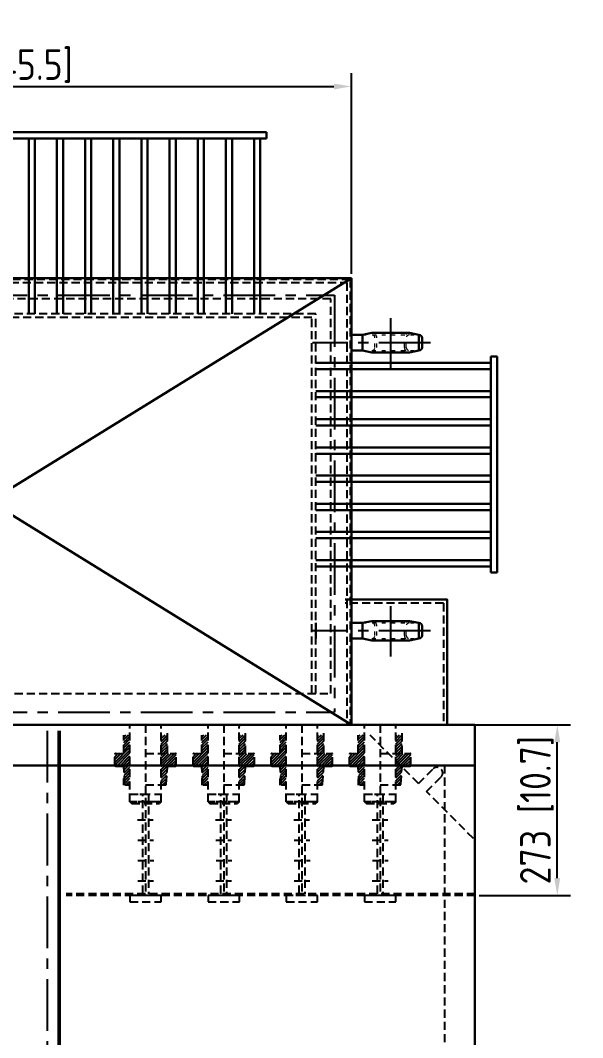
# Model space of a CAD drawing. Header units: millimetres. Extents: x 261789 to 272313, y -191856 to -185409.
# Drawn here: x 264211 to 265109, y -189963 to -188339 of the extents above; entities that cross this region are included whole.
import ezdxf

# ---------------------------------------------------------------- set-up
doc = ezdxf.new("R2010")
doc.units = ezdxf.units.MM
doc.header["$LTSCALE"] = 13
for name, pattern in [('ACAD_ISO03W100', [1.18, 0.47, -0.71]), ('CENTER', [50.8, 31.75, -6.35, 6.35, -6.35]), ('CENTERX2', [101.6, 63.5, -12.7, 12.7, -12.7]), ('DASHED', [0.75, 0.5, -0.25])]:
    doc.linetypes.add(name, pattern=pattern)
doc.layers.get('0').update_dxf_attribs({"color": 1, "linetype": 'CENTER'})
for name, color, linetype in [('1', 4, 'Continuous'), ('4虚线层', 6, 'DASHED'), ('粗实线', 4, 'Continuous')]:
    doc.layers.add(name, color=color, linetype=linetype)
doc.layers.add('2细实线', color=3, linetype='Continuous', lineweight=20)
doc.layers.add('标注、文本', color=3, linetype='Continuous', lineweight=25)
doc.styles.get("Standard").update_dxf_attribs({"font": 'gbenor.shx', "bigfont": 'gbcbig.shx'})
doc.dimstyles.new('英寸 1-10', dxfattribs={"dimscale": 14, "dimtxt": 3.5, "dimasz": 2, "dimexe": 1.5, "dimexo": 0.5, "dimgap": 0.5, "dimtad": 1, "dimtoh": 1, "dimdec": 1, "dimdsep": 46, "dimtxsty": 'Standard', "dimcen": 2.5, "dimclrd": 3, "dimclre": 3, "dimclrt": 3, "dimadec": 0, "dimazin": 2, "dimtfac": 1, "dimtdec": 1, "dimtmove": 0, "dimatfit": 2, "dimfxl": 1, "dimarcsym": 0})
pattern_1 = [(225, (264695.1273, -189163.5944), (2.245064, -2.245064), [])]
pattern_2 = [(225, (264819.8773, -189163.5944), (2.245064, -2.245064), [])]
pattern_3 = [(225, (264944.8773, -189163.5944), (2.245064, -2.245064), [])]
pattern_4 = [(225, (265069.8773, -189163.5944), (2.245064, -2.245064), [])]

# ---------------------------------------------------------------- blocks, each defined once
blk = doc.blocks.new('A$C4E8F2EEA')
at = {"layer": '1', "color": 1, "linetype": 'CENTERX2', "lineweight": -3, "ltscale": 0.1}
blk.add_line((20, 625), (20, -10), dxfattribs=at)
at = {"layer": '粗实线', "lineweight": 30}
for p, q in [((38, 625), (38, -3)), ((40, 625), (40, -3)), ((0, -8), (33, -8)), ((0, -8), (0, -10)), ((0, -10), (33, -10))]:
    blk.add_line(p, q, dxfattribs=at)
for radius in [7, 5]:
    blk.add_arc((33, -3), radius, 270, 0, dxfattribs=at)
blk = doc.blocks.new('*D65')
at = {"layer": '2细实线', "color": 3, "linetype": 'ByBlock', "lineweight": -2}
for p, q in [((264859.1, -189463.5), (265089.8, -189463.5)), ((265068.8, -189708.5), (265068.8, -189491.5)), ((264944.1, -189736.5), (265089.8, -189736.5))]:
    blk.add_line(p, q, dxfattribs=at)
at = {"layer": '2细实线', "color": 3, "linetype": 'ByBlock'}
for points in [[(265064.1, -189491.5), (265073.4, -189491.5), (265068.8, -189463.5)], [(265064.1, -189708.5), (265073.4, -189708.5), (265068.8, -189736.5)]]:
    blk.add_solid(points, dxfattribs=at)
at = {"layer": 'Defpoints', "color": 0, "linetype": 'ByBlock'}
for p in [(264852.1, -189463.5), (265068.8, -189463.5), (264937.1, -189736.5)]:
    blk.add_point(p, dxfattribs=at)
at = {"layer": '2细实线', "color": 3, "linetype": 'ByBlock', "insert": (265036.2, -189600), "char_height": 49, "attachment_point": 5, "rotation": 90}
blk.add_mtext('273 [10.7]', dxfattribs=at)
blk = doc.blocks.new('*D69')
at = {"layer": '2细实线', "color": 3, "linetype": 'ByBlock', "lineweight": -2}
for p, q in [((263583.8, -188743.5), (263583.8, -188423.3)), ((264739.8, -188743.5), (264739.8, -188423.3)), ((263611.8, -188444.3), (264711.8, -188444.3))]:
    blk.add_line(p, q, dxfattribs=at)
at = {"layer": '2细实线', "color": 3, "linetype": 'ByBlock'}
for points in [[(263611.8, -188439.7), (263611.8, -188449), (263583.8, -188444.3)], [(264711.8, -188439.7), (264711.8, -188449), (264739.8, -188444.3)]]:
    blk.add_solid(points, dxfattribs=at)
at = {"layer": 'Defpoints', "color": 0, "linetype": 'ByBlock'}
for p in [(264739.8, -188444.3), (263583.8, -188750.5), (264739.8, -188750.5)]:
    blk.add_point(p, dxfattribs=at)
at = {"layer": '2细实线', "color": 3, "linetype": 'ByBlock', "insert": (264161.8, -188411.8), "char_height": 49, "attachment_point": 5}
blk.add_mtext('1156 [45.5]', dxfattribs=at)

msp = doc.modelspace()

# ---------------------------------------------------------------- hatches: boundary and pattern name
at = {"layer": '4虚线层', "ltscale": 2}
h = msp.add_hatch(dxfattribs=at)
h.set_pattern_fill('ANSI31', color=256, angle=180, style=0)
h.set_pattern_definition(pattern_1)
edge = h.paths.add_edge_path(flags=0)
edge.add_line((264386.023, -189479.477), (264386.022, -189522.255))
edge.add_line((264386.022, -189522.255), (264386.022, -189559.475))
edge.add_line((264386.022, -189559.475), (264378.958, -189559.475))
edge.add_arc((264378.958, -189558.475), 1, 183.814075, 270, ccw=False)
edge.add_line((264377.96, -189558.542), (264376.084, -189530.409))
edge.add_arc((264375.086, -189530.475), 1, 363.814075, 450)
edge.add_line((264375.086, -189529.475), (264363.022, -189529.475))
edge.add_arc((264363.022, -189528.475), 1, 180, 270, ccw=False)
edge.add_line((264362.022, -189528.475), (264362.022, -189510.475))
edge.add_arc((264363.022, -189510.475), 1, 450, 540, ccw=False)
edge.add_line((264363.022, -189509.475), (264365.507, -189509.475))
edge.add_line((264365.507, -189509.475), (264366.421, -189510.412))
edge.add_line((264366.421, -189510.412), (264367.248, -189509.475))
edge.add_line((264367.248, -189509.475), (264369.489, -189509.475))
edge.add_line((264369.489, -189509.475), (264370.403, -189510.412))
edge.add_line((264370.403, -189510.412), (264371.229, -189509.475))
edge.add_line((264371.229, -189509.475), (264372.426, -189509.475))
edge.add_line((264372.426, -189509.475), (264373.34, -189510.412))
edge.add_line((264373.34, -189510.412), (264374.167, -189509.475))
edge.add_line((264374.167, -189509.475), (264375.022, -189509.475))
edge.add_arc((264375.022, -189508.475), 1, 270.000001, 360)
edge.add_line((264376.022, -189508.475), (264376.022, -189480.477))
edge.add_arc((264377.022, -189480.477), 1, 90.00291, 180.00291, ccw=False)
edge.add_line((264377.022, -189479.477), (264386.023, -189479.477))
h = msp.add_hatch(dxfattribs=at)
h.set_pattern_fill('ANSI31', color=256, angle=180, style=0)
h.set_pattern_definition(pattern_1)
edge = h.paths.add_edge_path(flags=0)
edge.add_line((264435.965, -189479.449), (264436.012, -189522.228))
edge.add_line((264436.012, -189522.228), (264436.052, -189559.448))
edge.add_line((264436.052, -189559.448), (264443.117, -189559.44))
edge.add_arc((264443.116, -189558.44), 1, -89.937788, -3.751863)
edge.add_line((264444.114, -189558.506), (264445.959, -189530.371))
edge.add_arc((264446.957, -189530.436), 1, -269.937788, -183.751863, ccw=False)
edge.add_line((264446.955, -189529.436), (264459.02, -189529.423))
edge.add_arc((264459.019, -189528.423), 1, -89.937788, 0.062212)
edge.add_line((264460.019, -189528.422), (264459.999, -189510.422))
edge.add_arc((264458.999, -189510.423), 1, -359.937788, -269.937788)
edge.add_line((264458.998, -189509.423), (264456.513, -189509.426))
edge.add_line((264456.513, -189509.426), (264455.6, -189510.364))
edge.add_line((264455.6, -189510.364), (264454.772, -189509.428))
edge.add_line((264454.772, -189509.428), (264452.531, -189509.43))
edge.add_line((264452.531, -189509.43), (264451.619, -189510.368))
edge.add_line((264451.619, -189510.368), (264450.791, -189509.432))
edge.add_line((264450.791, -189509.432), (264449.594, -189509.433))
edge.add_line((264449.594, -189509.433), (264448.681, -189510.371))
edge.add_line((264448.681, -189510.371), (264447.853, -189509.435))
edge.add_line((264447.853, -189509.435), (264446.998, -189509.436))
edge.add_arc((264446.997, -189508.436), 1, -179.937788, -89.937789, ccw=False)
edge.add_line((264445.997, -189508.437), (264445.966, -189480.439))
edge.add_arc((264444.966, -189480.44), 1, 0.059302, 90.059302)
edge.add_line((264444.965, -189479.44), (264435.965, -189479.449))
h = msp.add_hatch(dxfattribs=at)
h.set_pattern_fill('ANSI31', color=256, angle=180, style=0)
h.set_pattern_definition(pattern_2)
edge = h.paths.add_edge_path(flags=0)
edge.add_line((264510.773, -189479.477), (264510.772, -189522.255))
edge.add_line((264510.772, -189522.255), (264510.772, -189559.475))
edge.add_line((264510.772, -189559.475), (264503.707, -189559.475))
edge.add_arc((264503.707, -189558.475), 1, 183.814075, 270, ccw=False)
edge.add_line((264502.71, -189558.542), (264500.834, -189530.409))
edge.add_arc((264499.836, -189530.475), 1, 363.814075, 450)
edge.add_line((264499.836, -189529.475), (264487.772, -189529.475))
edge.add_arc((264487.772, -189528.475), 1, 180, 270, ccw=False)
edge.add_line((264486.772, -189528.475), (264486.772, -189510.475))
edge.add_arc((264487.772, -189510.475), 1, 450, 540, ccw=False)
edge.add_line((264487.772, -189509.475), (264490.257, -189509.475))
edge.add_line((264490.257, -189509.475), (264491.171, -189510.412))
edge.add_line((264491.171, -189510.412), (264491.998, -189509.475))
edge.add_line((264491.998, -189509.475), (264494.239, -189509.475))
edge.add_line((264494.239, -189509.475), (264495.153, -189510.412))
edge.add_line((264495.153, -189510.412), (264495.979, -189509.475))
edge.add_line((264495.979, -189509.475), (264497.176, -189509.475))
edge.add_line((264497.176, -189509.475), (264498.09, -189510.412))
edge.add_line((264498.09, -189510.412), (264498.917, -189509.475))
edge.add_line((264498.917, -189509.475), (264499.772, -189509.475))
edge.add_arc((264499.772, -189508.475), 1, 270.000001, 360)
edge.add_line((264500.772, -189508.475), (264500.772, -189480.477))
edge.add_arc((264501.772, -189480.477), 1, 90.00291, 180.00291, ccw=False)
edge.add_line((264501.772, -189479.477), (264510.773, -189479.477))
h = msp.add_hatch(dxfattribs=at)
h.set_pattern_fill('ANSI31', color=256, angle=180, style=0)
h.set_pattern_definition(pattern_2)
edge = h.paths.add_edge_path(flags=0)
edge.add_line((264560.715, -189479.449), (264560.761, -189522.228))
edge.add_line((264560.761, -189522.228), (264560.802, -189559.448))
edge.add_line((264560.802, -189559.448), (264567.867, -189559.44))
edge.add_arc((264567.866, -189558.44), 1, -89.937788, -3.751863)
edge.add_line((264568.864, -189558.506), (264570.709, -189530.371))
edge.add_arc((264571.706, -189530.436), 1, -269.937788, -183.751863, ccw=False)
edge.add_line((264571.705, -189529.436), (264583.77, -189529.423))
edge.add_arc((264583.769, -189528.423), 1, -89.937788, 0.062212)
edge.add_line((264584.769, -189528.422), (264584.749, -189510.422))
edge.add_arc((264583.749, -189510.423), 1, -359.937788, -269.937788)
edge.add_line((264583.748, -189509.423), (264581.263, -189509.426))
edge.add_line((264581.263, -189509.426), (264580.35, -189510.364))
edge.add_line((264580.35, -189510.364), (264579.522, -189509.428))
edge.add_line((264579.522, -189509.428), (264577.281, -189509.43))
edge.add_line((264577.281, -189509.43), (264576.369, -189510.368))
edge.add_line((264576.369, -189510.368), (264575.541, -189509.432))
edge.add_line((264575.541, -189509.432), (264574.344, -189509.433))
edge.add_line((264574.344, -189509.433), (264573.431, -189510.371))
edge.add_line((264573.431, -189510.371), (264572.603, -189509.435))
edge.add_line((264572.603, -189509.435), (264571.748, -189509.436))
edge.add_arc((264571.747, -189508.436), 1, -179.937788, -89.937789, ccw=False)
edge.add_line((264570.747, -189508.437), (264570.716, -189480.439))
edge.add_arc((264569.716, -189480.44), 1, 0.059302, 90.059302)
edge.add_line((264569.715, -189479.44), (264560.715, -189479.449))
h = msp.add_hatch(dxfattribs=at)
h.set_pattern_fill('ANSI31', color=256, angle=180, style=0)
h.set_pattern_definition(pattern_3)
edge = h.paths.add_edge_path(flags=0)
edge.add_line((264635.773, -189479.477), (264635.772, -189522.255))
edge.add_line((264635.772, -189522.255), (264635.772, -189559.475))
edge.add_line((264635.772, -189559.475), (264628.707, -189559.475))
edge.add_arc((264628.707, -189558.475), 1, 183.814075, 270, ccw=False)
edge.add_line((264627.71, -189558.542), (264625.834, -189530.409))
edge.add_arc((264624.836, -189530.475), 1, 363.814075, 450)
edge.add_line((264624.836, -189529.475), (264612.772, -189529.475))
edge.add_arc((264612.772, -189528.475), 1, 180, 270, ccw=False)
edge.add_line((264611.772, -189528.475), (264611.772, -189510.475))
edge.add_arc((264612.772, -189510.475), 1, 450, 540, ccw=False)
edge.add_line((264612.772, -189509.475), (264615.257, -189509.475))
edge.add_line((264615.257, -189509.475), (264616.171, -189510.412))
edge.add_line((264616.171, -189510.412), (264616.998, -189509.475))
edge.add_line((264616.998, -189509.475), (264619.239, -189509.475))
edge.add_line((264619.239, -189509.475), (264620.153, -189510.412))
edge.add_line((264620.153, -189510.412), (264620.979, -189509.475))
edge.add_line((264620.979, -189509.475), (264622.176, -189509.475))
edge.add_line((264622.176, -189509.475), (264623.09, -189510.412))
edge.add_line((264623.09, -189510.412), (264623.917, -189509.475))
edge.add_line((264623.917, -189509.475), (264624.772, -189509.475))
edge.add_arc((264624.772, -189508.475), 1, 270.000001, 360)
edge.add_line((264625.772, -189508.475), (264625.772, -189480.477))
edge.add_arc((264626.772, -189480.477), 1, 90.00291, 180.00291, ccw=False)
edge.add_line((264626.772, -189479.477), (264635.773, -189479.477))
h = msp.add_hatch(dxfattribs=at)
h.set_pattern_fill('ANSI31', color=256, angle=180, style=0)
h.set_pattern_definition(pattern_3)
edge = h.paths.add_edge_path(flags=0)
edge.add_line((264685.715, -189479.449), (264685.761, -189522.228))
edge.add_line((264685.761, -189522.228), (264685.802, -189559.448))
edge.add_line((264685.802, -189559.448), (264692.867, -189559.44))
edge.add_arc((264692.866, -189558.44), 1, -89.937788, -3.751863)
edge.add_line((264693.864, -189558.506), (264695.709, -189530.371))
edge.add_arc((264696.706, -189530.436), 1, -269.937788, -183.751863, ccw=False)
edge.add_line((264696.705, -189529.436), (264708.77, -189529.423))
edge.add_arc((264708.769, -189528.423), 1, -89.937788, 0.062212)
edge.add_line((264709.769, -189528.422), (264709.749, -189510.422))
edge.add_arc((264708.749, -189510.423), 1, -359.937788, -269.937788)
edge.add_line((264708.748, -189509.423), (264706.263, -189509.426))
edge.add_line((264706.263, -189509.426), (264705.35, -189510.364))
edge.add_line((264705.35, -189510.364), (264704.522, -189509.428))
edge.add_line((264704.522, -189509.428), (264702.281, -189509.43))
edge.add_line((264702.281, -189509.43), (264701.369, -189510.368))
edge.add_line((264701.369, -189510.368), (264700.541, -189509.432))
edge.add_line((264700.541, -189509.432), (264699.344, -189509.433))
edge.add_line((264699.344, -189509.433), (264698.431, -189510.371))
edge.add_line((264698.431, -189510.371), (264697.603, -189509.435))
edge.add_line((264697.603, -189509.435), (264696.748, -189509.436))
edge.add_arc((264696.747, -189508.436), 1, -179.937788, -89.937789, ccw=False)
edge.add_line((264695.747, -189508.437), (264695.716, -189480.439))
edge.add_arc((264694.716, -189480.44), 1, 0.059302, 90.059302)
edge.add_line((264694.715, -189479.44), (264685.715, -189479.449))
h = msp.add_hatch(dxfattribs=at)
h.set_pattern_fill('ANSI31', color=256, angle=180, style=0)
h.set_pattern_definition(pattern_4)
edge = h.paths.add_edge_path(flags=0)
edge.add_line((264760.773, -189479.477), (264760.772, -189522.255))
edge.add_line((264760.772, -189522.255), (264760.772, -189559.475))
edge.add_line((264760.772, -189559.475), (264753.707, -189559.475))
edge.add_arc((264753.707, -189558.475), 1, 183.814075, 270, ccw=False)
edge.add_line((264752.71, -189558.542), (264750.834, -189530.409))
edge.add_arc((264749.836, -189530.475), 1, 363.814075, 450)
edge.add_line((264749.836, -189529.475), (264737.772, -189529.475))
edge.add_arc((264737.772, -189528.475), 1, 180, 270, ccw=False)
edge.add_line((264736.772, -189528.475), (264736.772, -189510.475))
edge.add_arc((264737.772, -189510.475), 1, 450, 540, ccw=False)
edge.add_line((264737.772, -189509.475), (264740.257, -189509.475))
edge.add_line((264740.257, -189509.475), (264741.171, -189510.412))
edge.add_line((264741.171, -189510.412), (264741.998, -189509.475))
edge.add_line((264741.998, -189509.475), (264744.239, -189509.475))
edge.add_line((264744.239, -189509.475), (264745.153, -189510.412))
edge.add_line((264745.153, -189510.412), (264745.979, -189509.475))
edge.add_line((264745.979, -189509.475), (264747.176, -189509.475))
edge.add_line((264747.176, -189509.475), (264748.09, -189510.412))
edge.add_line((264748.09, -189510.412), (264748.917, -189509.475))
edge.add_line((264748.917, -189509.475), (264749.772, -189509.475))
edge.add_arc((264749.772, -189508.475), 1, 270.000001, 360)
edge.add_line((264750.772, -189508.475), (264750.772, -189480.477))
edge.add_arc((264751.772, -189480.477), 1, 90.00291, 180.00291, ccw=False)
edge.add_line((264751.772, -189479.477), (264760.773, -189479.477))
h = msp.add_hatch(dxfattribs=at)
h.set_pattern_fill('ANSI31', color=256, angle=180, style=0)
h.set_pattern_definition(pattern_4)
edge = h.paths.add_edge_path(flags=0)
edge.add_line((264810.715, -189479.449), (264810.761, -189522.228))
edge.add_line((264810.761, -189522.228), (264810.802, -189559.448))
edge.add_line((264810.802, -189559.448), (264817.867, -189559.44))
edge.add_arc((264817.866, -189558.44), 1, -89.937788, -3.751863)
edge.add_line((264818.864, -189558.506), (264820.709, -189530.371))
edge.add_arc((264821.706, -189530.436), 1, -269.937788, -183.751863, ccw=False)
edge.add_line((264821.705, -189529.436), (264833.77, -189529.423))
edge.add_arc((264833.769, -189528.423), 1, -89.937788, 0.062212)
edge.add_line((264834.769, -189528.422), (264834.749, -189510.422))
edge.add_arc((264833.749, -189510.423), 1, -359.937788, -269.937788)
edge.add_line((264833.748, -189509.423), (264831.263, -189509.426))
edge.add_line((264831.263, -189509.426), (264830.35, -189510.364))
edge.add_line((264830.35, -189510.364), (264829.522, -189509.428))
edge.add_line((264829.522, -189509.428), (264827.281, -189509.43))
edge.add_line((264827.281, -189509.43), (264826.369, -189510.368))
edge.add_line((264826.369, -189510.368), (264825.541, -189509.432))
edge.add_line((264825.541, -189509.432), (264824.344, -189509.433))
edge.add_line((264824.344, -189509.433), (264823.431, -189510.371))
edge.add_line((264823.431, -189510.371), (264822.603, -189509.435))
edge.add_line((264822.603, -189509.435), (264821.748, -189509.436))
edge.add_arc((264821.747, -189508.436), 1, -179.937788, -89.937789, ccw=False)
edge.add_line((264820.747, -189508.437), (264820.716, -189480.439))
edge.add_arc((264819.716, -189480.44), 1, 0.059302, 90.059302)
edge.add_line((264819.715, -189479.44), (264810.715, -189479.449))

# ---------------------------------------------------------------- linework, layer by layer
at = {"color": 7, "linetype": 'ByBlock', "lineweight": 30}
for p, q in [((264682.778, -189300.976), (264682.778, -189325.976)), ((263386.778, -189463.476), (264936.778, -189463.476)), ((264736.778, -189463.476), (263586.778, -189463.476)), ((264936.778, -189463.476), (264936.778, -189528.476)), ((264936.778, -189463.476), (264936.778, -190148.476)), ((264936.778, -189463.476), (264936.778, -189528.476)), ((263386.778, -189528.476), (264936.778, -189528.476))]:
    msp.add_line(p, q, dxfattribs=at)
at = {"layer": '1', "color": 1, "linetype": 'CENTERX2', "lineweight": -3, "ltscale": 0.1}
for p, q in [((263610.778, -188777.476), (264712.778, -188777.476)), ((264712.778, -188777.476), (264712.778, -189443.476)), ((264802.769, -188894.812), (264802.769, -188814.119)), ((264866.39, -188853.476), (264677.778, -188853.476)), ((264802.769, -189354.812), (264802.769, -189274.119)), ((264866.39, -189313.476), (264677.778, -189313.476)), ((263610.778, -189443.476), (264712.778, -189443.476))]:
    msp.add_line(p, q, dxfattribs=at)
at = {"layer": '4虚线层', "ltscale": 2}
for p, q in [((264737.778, -188752.476), (263585.778, -188752.476)), ((263590.778, -188757.476), (264732.778, -188757.476)), ((264732.778, -188757.476), (264732.778, -189463.476)), ((264737.778, -188752.476), (264737.778, -189463.476)), ((264706.778, -188783.476), (263616.778, -188783.476)), ((264706.778, -189413.476), (264706.778, -188783.476)), ((264682.778, -188807.476), (263640.778, -188807.476)), ((264676.778, -188813.476), (263646.778, -188813.476)), ((264676.778, -189413.476), (264676.778, -188813.476)), ((264682.778, -189413.476), (264682.778, -188807.476)), ((264886.778, -189269.476), (264886.778, -189463.476)), ((263616.778, -189413.476), (264706.778, -189413.476)), ((264386.022, -189586.475), (264386.023, -189463.476)), ((264411.028, -189463.476), (264411.044, -189733.476)), ((264436.011, -189586.481), (264436.041, -189463.482)), ((264510.772, -189586.475), (264510.773, -189463.476)), ((264535.778, -189463.476), (264535.794, -189733.476)), ((264560.761, -189586.481), (264560.791, -189463.482)), ((264635.772, -189586.475), (264635.773, -189463.476)), ((264660.778, -189463.476), (264660.794, -189733.476)), ((264685.761, -189586.481), (264685.791, -189463.482)), ((264760.772, -189586.475), (264760.773, -189463.476)), ((264785.778, -189463.476), (264785.794, -189733.476)), ((264810.761, -189586.481), (264810.791, -189463.482)), ((264376.022, -189508.475), (264376.022, -189480.477)), ((264446.022, -189509.475), (264446.022, -189476.642)), ((264500.772, -189508.475), (264500.772, -189480.477)), ((264570.772, -189509.475), (264570.772, -189476.642)), ((264625.772, -189508.475), (264625.772, -189480.477)), ((264695.772, -189509.475), (264695.772, -189476.642)), ((264750.772, -189508.475), (264750.772, -189480.477)), ((264847.039, -189557.467), (264770.047, -189480.476)), ((264820.772, -189509.475), (264820.772, -189476.642)), ((264362.022, -189528.475), (264362.022, -189510.475)), ((264363.022, -189509.475), (264365.507, -189509.475)), ((264366.421, -189510.412), (264365.507, -189509.475)), ((264367.248, -189509.475), (264366.421, -189510.412)), ((264367.248, -189509.475), (264369.489, -189509.475)), ((264370.403, -189510.412), (264369.489, -189509.475)), ((264371.229, -189509.475), (264370.403, -189510.412)), ((264371.229, -189509.475), (264372.426, -189509.475)), ((264373.34, -189510.412), (264372.426, -189509.475)), ((264374.167, -189509.475), (264373.34, -189510.412)), ((264374.167, -189509.475), (264375.022, -189509.475)), ((264411.023, -189509.475), (264459.022, -189509.475)), ((264460.022, -189528.475), (264460.022, -189510.475)), ((264486.772, -189528.475), (264486.772, -189510.475)), ((264487.772, -189509.475), (264490.257, -189509.475)), ((264491.171, -189510.412), (264490.257, -189509.475)), ((264491.998, -189509.475), (264491.171, -189510.412)), ((264491.998, -189509.475), (264494.239, -189509.475)), ((264495.153, -189510.412), (264494.239, -189509.475)), ((264495.979, -189509.475), (264495.153, -189510.412)), ((264495.979, -189509.475), (264497.176, -189509.475)), ((264498.09, -189510.412), (264497.176, -189509.475)), ((264498.917, -189509.475), (264498.09, -189510.412)), ((264498.917, -189509.475), (264499.772, -189509.475)), ((264535.773, -189509.475), (264583.772, -189509.475)), ((264584.772, -189528.475), (264584.772, -189510.475)), ((264611.772, -189528.475), (264611.772, -189510.475)), ((264612.772, -189509.475), (264615.257, -189509.475)), ((264616.171, -189510.412), (264615.257, -189509.475)), ((264616.998, -189509.475), (264616.171, -189510.412)), ((264616.998, -189509.475), (264619.239, -189509.475)), ((264620.153, -189510.412), (264619.239, -189509.475)), ((264620.979, -189509.475), (264620.153, -189510.412)), ((264620.979, -189509.475), (264622.176, -189509.475)), ((264623.09, -189510.412), (264622.176, -189509.475)), ((264623.917, -189509.475), (264623.09, -189510.412)), ((264623.917, -189509.475), (264624.772, -189509.475)), ((264660.773, -189509.475), (264708.772, -189509.475)), ((264709.772, -189528.475), (264709.772, -189510.475)), ((264736.772, -189528.475), (264736.772, -189510.475)), ((264737.772, -189509.475), (264740.257, -189509.475)), ((264741.171, -189510.412), (264740.257, -189509.475)), ((264741.998, -189509.475), (264741.171, -189510.412)), ((264741.998, -189509.475), (264744.239, -189509.475)), ((264745.153, -189510.412), (264744.239, -189509.475)), ((264745.979, -189509.475), (264745.153, -189510.412)), ((264745.979, -189509.475), (264747.176, -189509.475)), ((264748.09, -189510.412), (264747.176, -189509.475)), ((264748.917, -189509.475), (264748.09, -189510.412)), ((264748.917, -189509.475), (264749.772, -189509.475)), ((264785.773, -189509.475), (264833.772, -189509.475)), ((264834.772, -189528.475), (264834.772, -189510.475)), ((264363.022, -189529.475), (264375.086, -189529.475)), ((264377.96, -189558.542), (264376.084, -189530.409)), ((264444.084, -189558.542), (264445.96, -189530.409)), ((264446.958, -189529.475), (264459.022, -189529.475)), ((264487.772, -189529.475), (264499.836, -189529.475)), ((264502.71, -189558.542), (264500.834, -189530.409)), ((264568.834, -189558.542), (264570.71, -189530.409)), ((264571.707, -189529.475), (264583.772, -189529.475)), ((264612.772, -189529.475), (264624.836, -189529.475)), ((264627.71, -189558.542), (264625.834, -189530.409)), ((264693.834, -189558.542), (264695.71, -189530.409)), ((264696.707, -189529.475), (264708.772, -189529.475)), ((264737.772, -189529.475), (264749.836, -189529.475)), ((264752.71, -189558.542), (264750.834, -189530.409)), ((264818.834, -189558.542), (264820.71, -189530.409)), ((264821.707, -189529.475), (264833.772, -189529.475)), ((264888.758, -189528.476), (264888.758, -190108.476)), ((264847.039, -189557.467), (264870.373, -189534.133)), ((264859.767, -189570.195), (264883.101, -189546.861)), ((264375.952, -189549.312), (264375.952, -189559.977)), ((264378.958, -189559.475), (264386.022, -189559.475)), ((264410.999, -189559.475), (264443.086, -189559.475)), ((264436.022, -189586.475), (264436.022, -189559.475)), ((264500.702, -189549.312), (264500.702, -189559.977)), ((264503.707, -189559.475), (264510.772, -189559.475)), ((264535.749, -189559.475), (264567.836, -189559.475)), ((264560.772, -189586.475), (264560.772, -189559.475)), ((264625.702, -189549.312), (264625.702, -189559.977)), ((264628.707, -189559.475), (264635.772, -189559.475)), ((264660.749, -189559.475), (264692.836, -189559.475)), ((264685.772, -189586.475), (264685.772, -189559.475)), ((264750.702, -189549.312), (264750.702, -189559.977)), ((264753.707, -189559.475), (264760.772, -189559.475)), ((264785.749, -189559.475), (264817.836, -189559.475)), ((264810.772, -189586.475), (264810.772, -189559.475)), ((264386.021, -189574.475), (264436.022, -189574.475)), ((264402.055, -189574.475), (264420.055, -189574.475)), ((264406.555, -189733.476), (264406.555, -189574.475)), ((264415.555, -189574.475), (264415.555, -189733.476)), ((264510.771, -189574.475), (264560.772, -189574.475)), ((264526.805, -189574.475), (264544.805, -189574.475)), ((264531.305, -189733.476), (264531.305, -189574.475)), ((264540.305, -189574.475), (264540.305, -189733.476)), ((264635.771, -189574.475), (264685.772, -189574.475)), ((264651.805, -189574.475), (264669.805, -189574.475)), ((264656.305, -189733.476), (264656.305, -189574.475)), ((264665.305, -189574.475), (264665.305, -189733.476)), ((264760.771, -189574.475), (264810.772, -189574.475)), ((264776.805, -189574.475), (264794.805, -189574.475)), ((264781.305, -189733.476), (264781.305, -189574.475)), ((264790.305, -189574.475), (264790.305, -189733.476)), ((264934.758, -189645.187), (264859.767, -189570.195)), ((264386.022, -189586.467), (264389.022, -189589.467)), ((264436.022, -189586.475), (264386.022, -189586.467)), ((264389.022, -189589.467), (264433.022, -189589.475)), ((264431.02, -189586.475), (264391.02, -189586.475)), ((264436.022, -189586.475), (264433.022, -189589.475)), ((264510.772, -189586.467), (264513.772, -189589.467)), ((264560.772, -189586.475), (264510.772, -189586.467)), ((264513.772, -189589.467), (264557.772, -189589.475)), ((264555.77, -189586.475), (264515.77, -189586.475)), ((264560.772, -189586.475), (264557.772, -189589.475)), ((264635.772, -189586.467), (264638.772, -189589.467)), ((264685.772, -189586.475), (264635.772, -189586.467)), ((264638.772, -189589.467), (264682.772, -189589.475)), ((264680.77, -189586.475), (264640.77, -189586.475)), ((264685.772, -189586.475), (264682.772, -189589.475)), ((264760.772, -189586.467), (264763.772, -189589.467)), ((264810.772, -189586.475), (264760.772, -189586.467)), ((264763.772, -189589.467), (264807.772, -189589.475)), ((264805.77, -189586.475), (264765.77, -189586.475)), ((264810.772, -189586.475), (264807.772, -189589.475)), ((264398.012, -189615.412), (264423.272, -189615.412)), ((264522.762, -189615.412), (264548.022, -189615.412)), ((264647.762, -189615.412), (264673.022, -189615.412)), ((264772.762, -189615.412), (264798.022, -189615.412)), ((264398.394, -189647.932), (264423.654, -189647.932)), ((264398.394, -189647.932), (264423.654, -189647.932)), ((264398.394, -189647.932), (264423.654, -189647.932)), ((264398.394, -189647.932), (264423.654, -189647.932)), ((264398.394, -189647.932), (264423.654, -189647.932)), ((264398.394, -189647.932), (264423.654, -189647.932)), ((264523.144, -189647.932), (264548.404, -189647.932)), ((264523.144, -189647.932), (264548.404, -189647.932)), ((264523.144, -189647.932), (264548.404, -189647.932)), ((264523.144, -189647.932), (264548.404, -189647.932)), ((264523.144, -189647.932), (264548.404, -189647.932)), ((264523.144, -189647.932), (264548.404, -189647.932)), ((264648.144, -189647.932), (264673.404, -189647.932)), ((264648.144, -189647.932), (264673.404, -189647.932)), ((264648.144, -189647.932), (264673.404, -189647.932)), ((264648.144, -189647.932), (264673.404, -189647.932)), ((264648.144, -189647.932), (264673.404, -189647.932)), ((264648.144, -189647.932), (264673.404, -189647.932)), ((264773.144, -189647.932), (264798.404, -189647.932)), ((264773.144, -189647.932), (264798.404, -189647.932)), ((264773.144, -189647.932), (264798.404, -189647.932)), ((264773.144, -189647.932), (264798.404, -189647.932)), ((264773.144, -189647.932), (264798.404, -189647.932)), ((264773.144, -189647.932), (264798.404, -189647.932)), ((264398.776, -189680.452), (264424.036, -189680.452)), ((264398.776, -189680.452), (264424.036, -189680.452)), ((264398.776, -189680.452), (264424.036, -189680.452)), ((264398.776, -189680.452), (264424.036, -189680.452)), ((264398.776, -189680.452), (264424.036, -189680.452)), ((264398.776, -189680.452), (264424.036, -189680.452)), ((264523.525, -189680.452), (264548.786, -189680.452)), ((264523.525, -189680.452), (264548.786, -189680.452)), ((264523.525, -189680.452), (264548.786, -189680.452)), ((264523.525, -189680.452), (264548.786, -189680.452)), ((264523.525, -189680.452), (264548.786, -189680.452)), ((264523.525, -189680.452), (264548.786, -189680.452)), ((264648.525, -189680.452), (264673.786, -189680.452)), ((264648.525, -189680.452), (264673.786, -189680.452)), ((264648.525, -189680.452), (264673.786, -189680.452)), ((264648.525, -189680.452), (264673.786, -189680.452)), ((264648.525, -189680.452), (264673.786, -189680.452)), ((264648.525, -189680.452), (264673.786, -189680.452)), ((264773.525, -189680.452), (264798.786, -189680.452)), ((264773.525, -189680.452), (264798.786, -189680.452)), ((264773.525, -189680.452), (264798.786, -189680.452)), ((264773.525, -189680.452), (264798.786, -189680.452)), ((264773.525, -189680.452), (264798.786, -189680.452)), ((264773.525, -189680.452), (264798.786, -189680.452)), ((264398.394, -189712.971), (264423.654, -189712.971)), ((264398.394, -189712.971), (264423.654, -189712.971)), ((264398.394, -189712.971), (264423.654, -189712.971)), ((264398.394, -189712.971), (264423.654, -189712.971)), ((264398.394, -189712.971), (264423.654, -189712.971)), ((264398.394, -189712.971), (264423.654, -189712.971)), ((264523.144, -189712.971), (264548.404, -189712.971)), ((264523.144, -189712.971), (264548.404, -189712.971)), ((264523.144, -189712.971), (264548.404, -189712.971)), ((264523.144, -189712.971), (264548.404, -189712.971)), ((264523.144, -189712.971), (264548.404, -189712.971)), ((264523.144, -189712.971), (264548.404, -189712.971)), ((264648.144, -189712.971), (264673.404, -189712.971)), ((264648.144, -189712.971), (264673.404, -189712.971)), ((264648.144, -189712.971), (264673.404, -189712.971)), ((264648.144, -189712.971), (264673.404, -189712.971)), ((264648.144, -189712.971), (264673.404, -189712.971)), ((264648.144, -189712.971), (264673.404, -189712.971)), ((264773.144, -189712.971), (264798.404, -189712.971)), ((264773.144, -189712.971), (264798.404, -189712.971)), ((264773.144, -189712.971), (264798.404, -189712.971)), ((264773.144, -189712.971), (264798.404, -189712.971)), ((264773.144, -189712.971), (264798.404, -189712.971)), ((264773.144, -189712.971), (264798.404, -189712.971)), ((264937.125, -189733.476), (264284.125, -189733.476)), ((264937.125, -189736.476), (264284.125, -189736.476)), ((264386.042, -189736.476), (264386.042, -189746.476)), ((264436.042, -189736.476), (264386.042, -189736.476)), ((264415.555, -189736.476), (264406.555, -189736.476)), ((264415.555, -189736.476), (264406.555, -189736.476)), ((264415.555, -189736.476), (264406.555, -189736.476)), ((264415.555, -189736.476), (264406.555, -189736.476)), ((264415.555, -189736.476), (264406.555, -189736.476)), ((264415.555, -189736.476), (264406.555, -189736.476)), ((264436.042, -189746.476), (264436.042, -189736.476)), ((264510.792, -189736.476), (264510.792, -189746.476)), ((264560.792, -189736.476), (264510.792, -189736.476)), ((264540.305, -189736.476), (264531.305, -189736.476)), ((264540.305, -189736.476), (264531.305, -189736.476)), ((264540.305, -189736.476), (264531.305, -189736.476)), ((264540.305, -189736.476), (264531.305, -189736.476)), ((264540.305, -189736.476), (264531.305, -189736.476)), ((264540.305, -189736.476), (264531.305, -189736.476)), ((264560.792, -189746.476), (264560.792, -189736.476)), ((264635.792, -189736.476), (264635.792, -189746.476)), ((264685.792, -189736.476), (264635.792, -189736.476)), ((264665.305, -189736.476), (264656.305, -189736.476)), ((264665.305, -189736.476), (264656.305, -189736.476)), ((264665.305, -189736.476), (264656.305, -189736.476)), ((264665.305, -189736.476), (264656.305, -189736.476)), ((264665.305, -189736.476), (264656.305, -189736.476)), ((264665.305, -189736.476), (264656.305, -189736.476)), ((264685.792, -189746.476), (264685.792, -189736.476)), ((264760.792, -189736.476), (264760.792, -189746.476)), ((264810.792, -189736.476), (264760.792, -189736.476)), ((264790.305, -189736.476), (264781.305, -189736.476)), ((264790.305, -189736.476), (264781.305, -189736.476)), ((264790.305, -189736.476), (264781.305, -189736.476)), ((264790.305, -189736.476), (264781.305, -189736.476)), ((264790.305, -189736.476), (264781.305, -189736.476)), ((264790.305, -189736.476), (264781.305, -189736.476)), ((264810.792, -189746.476), (264810.792, -189736.476)), ((264386.042, -189746.476), (264436.042, -189746.476)), ((264510.792, -189746.476), (264560.792, -189746.476)), ((264635.792, -189746.476), (264685.792, -189746.476)), ((264760.792, -189746.476), (264810.792, -189746.476))]:
    msp.add_line(p, q, dxfattribs=at)
msp.add_lwpolyline([(264886.778, -189269.476), (264729.778, -189269.476)], dxfattribs=at)
for centre, radius, start, end in [((264363.022, -189510.475), 1, 90, 180), ((264375.022, -189508.475), 1, 270.000001, 0), ((264459.022, -189510.475), 1, 0, 90), ((264487.772, -189510.475), 1, 90, 180), ((264499.772, -189508.475), 1, 270.000001, 0), ((264583.772, -189510.475), 1, 0, 90), ((264612.772, -189510.475), 1, 90, 180), ((264624.772, -189508.475), 1, 270.000001, 0), ((264708.772, -189510.475), 1, 0, 90), ((264737.772, -189510.475), 1, 90, 180), ((264749.772, -189508.475), 1, 270.000001, 0), ((264833.772, -189510.475), 1, 0, 90), ((264363.022, -189528.475), 1, 180, 270), ((264375.086, -189530.475), 1, 3.814075, 90), ((264446.958, -189530.475), 1, 90, 176.185925), ((264459.022, -189528.475), 1, 270, 0), ((264487.772, -189528.475), 1, 180, 270), ((264499.836, -189530.475), 1, 3.814075, 90), ((264571.707, -189530.475), 1, 90, 176.185925), ((264583.772, -189528.475), 1, 270, 0), ((264612.772, -189528.475), 1, 180, 270), ((264624.836, -189530.475), 1, 3.814075, 90), ((264696.707, -189530.475), 1, 90, 176.185925), ((264708.772, -189528.475), 1, 270, 0), ((264737.772, -189528.475), 1, 180, 270), ((264749.836, -189530.475), 1, 3.814075, 90), ((264821.707, -189530.475), 1, 90, 176.185925), ((264833.772, -189528.475), 1, 270, 0), ((264876.737, -189540.497), 9, 315, 135), ((264378.958, -189558.475), 1, 183.814075, 270), ((264443.086, -189558.475), 1, 270, 356.185925), ((264503.707, -189558.475), 1, 183.814075, 270), ((264567.836, -189558.475), 1, 270, 356.185925), ((264628.707, -189558.475), 1, 183.814075, 270), ((264692.836, -189558.475), 1, 270, 356.185925), ((264753.707, -189558.475), 1, 183.814075, 270), ((264817.836, -189558.475), 1, 270, 356.185925)]:
    msp.add_arc(centre, radius, start, end, dxfattribs=at)
at = {"layer": '标注、文本', "color": 4, "lineweight": 30}
for p, q in [((264739.778, -188750.476), (263583.778, -188750.476)), ((263583.778, -188750.476), (264739.778, -189463.476)), ((263583.778, -189463.476), (264739.778, -188750.476)), ((264739.778, -188750.476), (264739.778, -189463.476)), ((264739.778, -188840.976), (264757.519, -188840.976)), ((264757.519, -188840.976), (264772.519, -188837.976)), ((264757.519, -188865.976), (264757.519, -188840.976)), ((264832.519, -188837.976), (264772.519, -188837.976)), ((264832.519, -188837.976), (264847.519, -188840.976)), ((264847.519, -188865.976), (264847.519, -188840.976)), ((264852.76, -188860.976), (264852.76, -188845.976)), ((264739.778, -188865.976), (264757.519, -188865.976)), ((264772.519, -188868.976), (264757.519, -188865.976)), ((264832.519, -188868.976), (264772.519, -188868.976)), ((264832.519, -188868.976), (264847.519, -188865.976)), ((264739.778, -189300.976), (264757.519, -189300.976)), ((264757.519, -189300.976), (264772.519, -189297.976)), ((264757.519, -189325.976), (264757.519, -189300.976)), ((264832.519, -189297.976), (264772.519, -189297.976)), ((264832.519, -189297.976), (264847.519, -189300.976)), ((264847.519, -189325.976), (264847.519, -189300.976)), ((264852.76, -189320.976), (264852.76, -189305.976)), ((264739.778, -189325.976), (264757.519, -189325.976)), ((264772.519, -189328.976), (264757.519, -189325.976)), ((264832.519, -189328.976), (264772.519, -189328.976)), ((264832.519, -189328.976), (264847.519, -189325.976))]:
    msp.add_line(p, q, dxfattribs=at)
at = {"layer": '标注、文本', "color": 2, "linetype": 'ACAD_ISO03W100', "lineweight": 18}
for p, q in [((264757.519, -188840.976), (264847.76, -188840.976)), ((264777.519, -188860.976), (264777.519, -188845.976)), ((264780.519, -188860.976), (264780.519, -188845.976)), ((264824.519, -188860.976), (264824.519, -188845.976)), ((264827.519, -188860.976), (264827.519, -188845.976)), ((264757.519, -188865.976), (264847.76, -188865.976)), ((264757.519, -189300.976), (264847.76, -189300.976)), ((264777.519, -189320.976), (264777.519, -189305.976)), ((264780.519, -189320.976), (264780.519, -189305.976)), ((264824.519, -189320.976), (264824.519, -189305.976)), ((264827.519, -189320.976), (264827.519, -189305.976)), ((264757.519, -189325.976), (264847.76, -189325.976))]:
    msp.add_line(p, q, dxfattribs=at)
at = {"layer": '标注、文本', "color": 4, "lineweight": 30}
msp.add_lwpolyline([(264892.778, -189263.476), (264892.778, -189463.476), (264892.778, -189263.476), (264729.778, -189263.476)], dxfattribs=at)
at = {"layer": '标注、文本', "color": 2, "linetype": 'ACAD_ISO03W100', "lineweight": 18}
for centre, radius, start, end in [((264772.519, -188845.976), 8, 0, 90), ((264772.519, -188845.976), 5, 0, 90), ((264832.519, -188845.976), 8, 90, 180), ((264832.519, -188845.976), 5, 90, 180), ((264772.519, -188860.976), 5, 270, 0), ((264772.519, -188860.976), 8, 270, 0), ((264832.519, -188860.976), 8, 180, 270), ((264832.519, -188860.976), 5, 180, 270), ((264772.519, -189305.976), 8, 0, 90), ((264772.519, -189305.976), 5, 0, 90), ((264832.519, -189305.976), 8, 90, 180), ((264832.519, -189305.976), 5, 90, 180), ((264772.519, -189320.976), 5, 270, 0), ((264772.519, -189320.976), 8, 270, 0), ((264832.519, -189320.976), 8, 180, 270), ((264832.519, -189320.976), 5, 180, 270)]:
    msp.add_arc(centre, radius, start, end, dxfattribs=at)
at = {"layer": '标注、文本', "color": 4, "lineweight": 30}
for centre, start, end in [((264847.76, -188845.976), 0, 90), ((264847.76, -188860.976), 270, 0), ((264847.76, -189305.976), 0, 90), ((264847.76, -189320.976), 270, 0)]:
    msp.add_arc(centre, 5, start, end, dxfattribs=at)
at = {"layer": '粗实线', "lineweight": 30}
for p, q in [((263719.278, -188517.476), (264604.278, -188517.476)), ((264604.278, -188517.476), (264604.278, -188527.476)), ((263719.278, -188527.476), (264604.278, -188527.476)), ((264224.278, -188527.476), (264224.278, -188807.476)), ((264224.278, -188527.476), (264224.278, -188807.476)), ((264234.278, -188527.476), (264234.278, -188807.476)), ((264234.278, -188527.476), (264234.278, -188807.476)), ((264269.278, -188527.476), (264269.278, -188807.476)), ((264269.278, -188527.476), (264269.278, -188807.476)), ((264279.278, -188527.476), (264279.278, -188807.476)), ((264279.278, -188527.476), (264279.278, -188807.476)), ((264314.278, -188527.476), (264314.278, -188807.476)), ((264314.278, -188527.476), (264314.278, -188807.476)), ((264324.278, -188527.476), (264324.278, -188807.476)), ((264324.278, -188527.476), (264324.278, -188807.476)), ((264359.278, -188527.476), (264359.278, -188807.476)), ((264359.278, -188527.476), (264359.278, -188807.476)), ((264369.278, -188527.476), (264369.278, -188807.476)), ((264369.278, -188527.476), (264369.278, -188807.476)), ((264404.278, -188527.476), (264404.278, -188807.476)), ((264404.278, -188527.476), (264404.278, -188807.476)), ((264414.278, -188527.476), (264414.278, -188807.476)), ((264414.278, -188527.476), (264414.278, -188807.476)), ((264449.278, -188527.476), (264449.278, -188807.476)), ((264449.278, -188527.476), (264449.278, -188807.476)), ((264459.278, -188527.476), (264459.278, -188807.476)), ((264459.278, -188527.476), (264459.278, -188807.476)), ((264494.278, -188527.476), (264494.278, -188807.476)), ((264494.278, -188527.476), (264494.278, -188807.476)), ((264504.278, -188527.476), (264504.278, -188807.476)), ((264504.278, -188527.476), (264504.278, -188807.476)), ((264539.278, -188527.476), (264539.278, -188807.476)), ((264539.278, -188527.476), (264539.278, -188807.476)), ((264549.278, -188527.476), (264549.278, -188807.476)), ((264549.278, -188527.476), (264549.278, -188807.476)), ((264584.278, -188527.476), (264584.278, -188807.476)), ((264584.278, -188527.476), (264584.278, -188807.476)), ((264594.278, -188527.476), (264594.278, -188807.476)), ((264594.278, -188527.476), (264594.278, -188807.476)), ((264962.778, -188875.7), (264962.778, -189220.7)), ((264972.778, -188875.7), (264962.778, -188875.7)), ((264972.778, -188875.7), (264972.778, -189220.7)), ((264962.778, -188885.7), (264682.778, -188885.7)), ((264962.778, -188885.7), (264682.778, -188885.7)), ((264962.778, -188895.7), (264682.778, -188895.7)), ((264962.778, -188895.7), (264682.778, -188895.7)), ((264962.778, -188930.7), (264682.778, -188930.7)), ((264962.778, -188930.7), (264682.778, -188930.7)), ((264962.778, -188940.7), (264682.778, -188940.7)), ((264962.778, -188940.7), (264682.778, -188940.7)), ((264962.778, -188975.7), (264682.778, -188975.7)), ((264962.778, -188975.7), (264682.778, -188975.7)), ((264962.778, -188985.7), (264682.778, -188985.7)), ((264962.778, -188985.7), (264682.778, -188985.7)), ((264962.778, -189020.7), (264682.778, -189020.7)), ((264962.778, -189020.7), (264682.778, -189020.7)), ((264962.778, -189030.7), (264682.778, -189030.7)), ((264962.778, -189030.7), (264682.778, -189030.7)), ((264962.778, -189065.7), (264682.778, -189065.7)), ((264962.778, -189065.7), (264682.778, -189065.7)), ((264962.778, -189075.7), (264682.778, -189075.7)), ((264962.778, -189075.7), (264682.778, -189075.7)), ((264962.778, -189110.7), (264682.778, -189110.7)), ((264962.778, -189110.7), (264682.778, -189110.7)), ((264962.778, -189120.7), (264682.778, -189120.7)), ((264962.778, -189120.7), (264682.778, -189120.7)), ((264962.778, -189155.7), (264682.778, -189155.7)), ((264962.778, -189155.7), (264682.778, -189155.7)), ((264962.778, -189165.7), (264682.778, -189165.7)), ((264962.778, -189165.7), (264682.778, -189165.7)), ((264962.778, -189200.7), (264682.778, -189200.7)), ((264962.778, -189200.7), (264682.778, -189200.7)), ((264962.778, -189210.7), (264682.778, -189210.7)), ((264962.778, -189210.7), (264682.778, -189210.7)), ((264972.778, -189220.7), (264962.778, -189220.7))]:
    msp.add_line(p, q, dxfattribs=at)

# ---------------------------------------------------------------- block references
at = {"layer": '4虚线层', "ltscale": 2}
msp.add_blockref('A$C4E8F2EEA', (264233.778, -190098.476), dxfattribs=at)

# ---------------------------------------------------------------- dimensions: what is measured, and where the dimension line sits
at = {"layer": '2细实线', "linetype": 'ByBlock'}
dim = msp.add_linear_dim(base=(264739.778, -188444.327), p1=(263583.778, -188750.476), p2=(264739.778, -188750.476), dimstyle='英寸 1-10', dxfattribs=at)
dim.commit()
dim.dimension.update_dxf_attribs({"geometry": '*D69', "text_midpoint": (264161.778, -188411.806)})
dim = msp.add_linear_dim(base=(265068.765, -189463.476), p1=(264937.125, -189736.476), p2=(264852.057, -189463.476), angle=90, dimstyle='英寸 1-10', dxfattribs=at)
dim.commit()
dim.dimension.update_dxf_attribs({"geometry": '*D65', "text_midpoint": (265036.244, -189599.976)})

doc.saveas('drawing.dxf')
